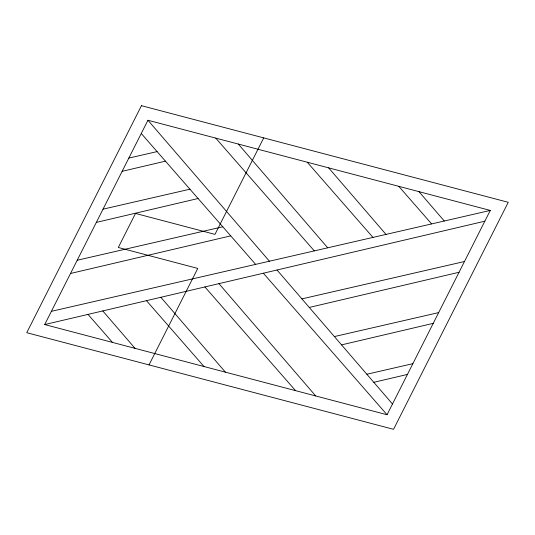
<?xml version="1.0" encoding="UTF-8"?>
<svg xmlns="http://www.w3.org/2000/svg" width="535" height="535" viewBox="0 0 535 535"><rect width="100%" height="100%" fill="white"/><g stroke="black" fill="none" stroke-linecap="round" stroke-linejoin="round"><path stroke-width="0.8" d="M44.713 324.564L147.948 120.255L490.287 210.436L387.052 414.745L44.713 324.564L484.857 221.189M149.018 364.903L197.763 268.423L118.295 247.484L135.502 213.432L214.97 234.37L263.722 137.89M122.14 171.327L165.442 161.162M96.327 222.406L198.084 198.512M70.52 273.485L230.719 235.861M309.277 307.444L459.043 272.268M341.544 344.881L433.236 323.347M373.811 382.318L407.429 374.426M128.828 158.093L157.083 151.599M103.021 209.172L189.938 189.189M77.207 260.251L222.787 226.78M51.4 311.33L490.287 210.436M301.9 298.884L464.48 261.515M334.375 336.568L438.673 312.594M366.849 374.246L412.859 363.673M398.776 186.327L431.625 223.918M307.257 162.219L372.962 237.406M215.745 138.11L314.306 250.888M141.26 133.489L255.643 264.377M263.36 273.211L387.052 414.745M204.912 286.941L295.541 390.644M146.463 300.67L204.022 366.535M88.014 314.393L112.51 342.427M418.972 191.644L444.277 221.008M328.63 167.85L385.996 234.41M238.289 144.049L327.708 247.805M147.948 120.255L269.426 261.207M277.01 270.008L392.489 403.992M218.935 283.644L315.73 395.96M160.861 297.286L225.395 372.159M102.787 310.929L135.054 348.365M141.454 105.683L26.75 332.696L393.546 429.317L508.25 202.304L141.454 105.683"/></g></svg>
